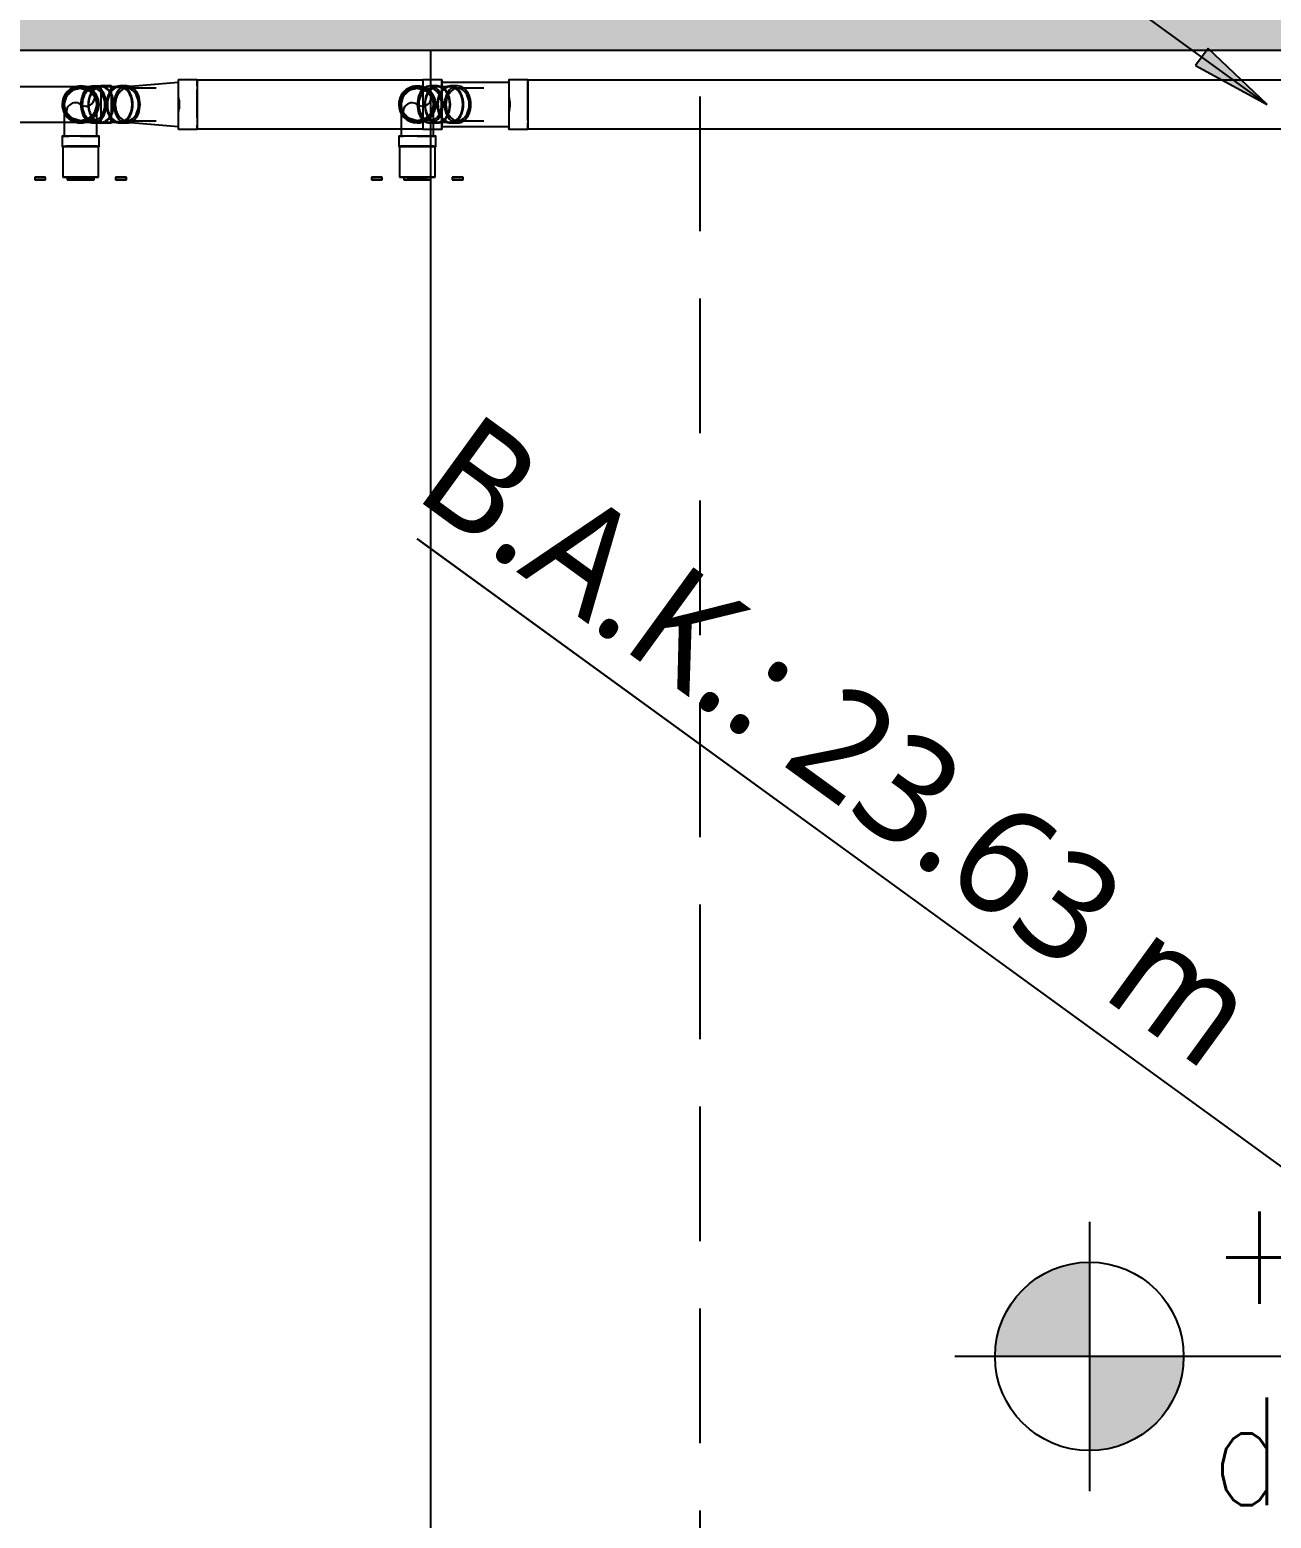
# Model space of a CAD drawing. Header units: millimetres. Extents: x 400392 to 401374, y 4543900 to 4544115.
# Drawn here: x 400811.934 to 400814.239, y 4544031.795 to 4544034.559 of the extents above; entities that cross this region are included whole.
import ezdxf

# ---------------------------------------------------------------- set-up
doc = ezdxf.new("R2010")
doc.units = ezdxf.units.MM
doc.linetypes.add('CONTINU', pattern=[0])
doc.linetypes.add('HIDDEN', pattern=[0.375, 0.25, -0.125])
doc.layers.add('A-DETL-GENF', color=92, linetype='Continuous', lineweight=9)
for name, color, linetype in [('kiriş prota', 6, 'Continuous'), ('kolon tarama prota', 252, 'Continuous'), ('perde prota', 1, 'Continuous'), ('st-s_level (kot)', 6, 'Continuous'), ('st-s_levelmark (kot işareti)', 4, 'Continuous')]:
    doc.layers.add(name, color=color, linetype=linetype)
doc.styles.add('OLCU', font='romanstw.shx')
doc.styles.add('Segoe UI Light_1', font='', dxfattribs={"height": 200})
doc.styles.get('Segoe UI Light_1').set_extended_font_data('Segoe UI Light')

# ---------------------------------------------------------------- blocks, each defined once
blk = doc.blocks.new('+24.06 mekanik')
at = {"layer": 'kolon tarama prota'}
blk.add_hatch(color=253, dxfattribs=at).paths.add_polyline_path([(103824.9, 206087.7), (103674.9, 206107.4), (103674.9, 206067.9)], flags=0)
at = {"layer": 'kolon tarama prota', "color": 253}
for p, q in [((103833, 206149.2), (102688, 205317.3)), ((103824.9, 206087.7), (103674.9, 206107.4)), ((103674.9, 206107.4), (103674.9, 206067.9)), ((103824.9, 206087.7), (101830.1, 206087.7)), ((102740.9, 205244.5), (103885.9, 206076.4)), ((103674.9, 206067.9), (103824.9, 206087.7)), ((102687.5, 205317.9), (102659.2, 205297.4)), ((102662.1, 205293.5), (102561.2, 205220.2)), ((102678.5, 205271.1), (102694.1, 205249.8)), ((102588.7, 205232), (102577.9, 205224.1)), ((102630.7, 205257.3), (102591.1, 205228.6)), ((102713, 205223.3), (102741.4, 205243.9)), ((102558.3, 205224.1), (102530, 205203.5)), ((102558.6, 205210.1), (102547.5, 205202)), ((102578.7, 205223), (102559.3, 205209)), ((102609.3, 205153.9), (102710.2, 205227.2)), ((102626.6, 205179.8), (102666.1, 205208.5)), ((102530.5, 205202.9), (102191.5, 204956.5)), ((102618.3, 205168.6), (102629, 205176.4)), ((102583.8, 205129.4), (102612.2, 205150)), ((102587.9, 205146.5), (102598.9, 205154.5)), ((102598.1, 205155.6), (102617.5, 205169.7)), ((102244.4, 204883.7), (102583.4, 205130)), ((102621.9, 205117.5), (102610.7, 205132.9)), ((102654.4, 205070.4), (102620.8, 205116.7)), ((102680.3, 205089.2), (102696.5, 205101)), ((102696.5, 205101), (102680.3, 205089.2)), ((102683.2, 205085.2), (102699.4, 205096.9)), ((102699.4, 205096.9), (102683.2, 205085.2)), ((102699.4, 205096.9), (102696.5, 205101)), ((102555.1, 205092.5), (102566.3, 205077.1)), ((102567.4, 205077.9), (102601, 205031.6)), ((102607.5, 205036.3), (102647.9, 205065.7)), ((102647.9, 205065.7), (102607.5, 205036.3)), ((102650.9, 205061.7), (102647.9, 205065.7)), ((102680.3, 205089.2), (102683.2, 205085.2)), ((102610.4, 205032.3), (102650.9, 205061.7)), ((102650.9, 205061.7), (102610.4, 205032.3)), ((102558.9, 205001.1), (102575.1, 205012.8)), ((102575.1, 205012.8), (102558.9, 205001.1)), ((102578.1, 205008.8), (102575.1, 205012.8)), ((102607.5, 205036.3), (102610.4, 205032.3)), ((102558.9, 205001.1), (102561.9, 204997)), ((102561.9, 204997), (102578.1, 205008.8)), ((102578.1, 205008.8), (102561.9, 204997)), ((102191, 204957.2), (102162.7, 204936.6)), ((102165.5, 204932.7), (102071, 204850.7)), ((102182, 204910.4), (102197.5, 204889)), ((102138.6, 204899.8), (102094.6, 204867.8)), ((102216.5, 204862.5), (102244.8, 204883.1)), ((102068.5, 204854), (102053.1, 204842.8)), ((102082.1, 204862.3), (102053.9, 204841.7)), ((102092.2, 204871.2), (102081.4, 204863.4)), ((102106.4, 204801.9), (102213.7, 204866.4)), ((102130.1, 204819), (102174, 204851)), ((102053.9, 204841.8), (101640.9, 204541.7)), ((102053.1, 204842.8), (102042, 204834.7)), ((102092.7, 204788.3), (102120.9, 204808.9)), ((102093.5, 204787.3), (102108.9, 204798.5)), ((102121.7, 204807.8), (102132.5, 204815.7)), ((101679.7, 204488.3), (102092.7, 204788.4)), ((102082.3, 204779.2), (102093.4, 204787.3)), ((102116.2, 204750.1), (102105, 204765.5)), ((102148.8, 204703), (102115.2, 204749.3)), ((102049.5, 204725.2), (102060.7, 204709.8)), ((102061.8, 204710.5), (102095.4, 204664.3)), ((102174.7, 204721.9), (102190.8, 204733.6)), ((102190.8, 204733.6), (102174.7, 204721.9)), ((102174.7, 204721.9), (102177.6, 204717.8)), ((102177.6, 204717.8), (102193.8, 204729.6)), ((102193.8, 204729.6), (102177.6, 204717.8)), ((102193.8, 204729.6), (102190.8, 204733.6)), ((102101.9, 204669), (102142.3, 204698.3)), ((102142.3, 204698.3), (102101.9, 204669)), ((102104.8, 204664.9), (102145.2, 204694.3)), ((102145.2, 204694.3), (102104.8, 204664.9)), ((102145.2, 204694.3), (102142.3, 204698.3)), ((102101.9, 204669), (102104.8, 204664.9)), ((102053.3, 204633.7), (102069.5, 204645.4)), ((102069.5, 204645.4), (102053.3, 204633.7)), ((102053.3, 204633.7), (102056.2, 204629.6)), ((102056.2, 204629.6), (102072.4, 204641.4)), ((102072.4, 204641.4), (102056.2, 204629.6)), ((102072.4, 204641.4), (102069.5, 204645.4)), ((103022.6, 204507.7), (104587.2, 204507.7)), ((105155.2, 204507.7), (103022.6, 204507.7))]:
    blk.add_line(p, q, dxfattribs=at)
at = {"layer": 'kolon tarama prota', "color": 253, "flags": 128}
for points in [[(102524, 205142.5), (102518.3, 205158.2), (102521.8, 205174.6), (102530.6, 205184.6)], [(102530.6, 205184.6), (102534.4, 205187.4), (102545.4, 205195.4), (102550, 205198.7)], [(102530.6, 205184.6), (102546.4, 205190.3), (102562.7, 205186.8), (102572.8, 205178)], [(102572.8, 205178), (102578.5, 205162.2), (102574.9, 205145.9), (102566.1, 205135.8)], [(102607.3, 205130.4), (102593.7, 205149.1), (102582.4, 205164.8), (102575, 205174.9), (102572.8, 205178)], [(102585.4, 205149.9), (102572.5, 205140.5), (102566.4, 205136.1), (102566.1, 205135.8)], [(102524, 205142.5), (102526.7, 205138.7), (102534.6, 205127.9), (102546.3, 205111.8), (102558.5, 205095)], [(102566.1, 205135.8), (102550.4, 205130.1), (102534, 205133.7), (102524, 205142.5)], [(102018.3, 204775.1), (102012.6, 204790.8), (102016.2, 204807.2), (102025, 204817.3)], [(102025, 204817.3), (102028.8, 204820), (102039.8, 204828), (102044.4, 204831.4)], [(102025, 204817.3), (102040.7, 204822.9), (102057.1, 204819.4), (102067.1, 204810.6)], [(102067.1, 204810.6), (102072.8, 204794.9), (102069.3, 204778.5), (102060.5, 204768.5)], [(102101.7, 204763.1), (102088.1, 204781.7), (102076.7, 204797.4), (102069.4, 204807.5), (102067.1, 204810.6)], [(102018.3, 204775.1), (102021.1, 204771.3), (102028.9, 204760.5), (102040.6, 204744.4), (102052.9, 204727.6)], [(102060.5, 204768.5), (102044.7, 204762.8), (102028.4, 204766.3), (102018.3, 204775.1)], [(102079.9, 204782.6), (102066.9, 204773.2), (102060.8, 204768.7), (102060.5, 204768.5)]]:
    blk.add_lwpolyline(points, dxfattribs=at)
at = {"layer": 'kolon tarama prota', "color": 253}
for centre, radius, start, end in [((102548.4, 205160.2), 34.3, 36.0072, 216.0072), ((102548.4, 205160.2), 34.3, 36.0072, 216.0072), ((102548.4, 205160.2), 34.3, 126, 306), ((102548.4, 205160.2), 34.3, 126, 306), ((102548.4, 205160.2), 33, 0, 180), ((102548.4, 205160.2), 30.2, 36.0072, 216.0072), ((102548.4, 205160.2), 30.2, 126, 306), ((102548.4, 205160.2), 34.3, 216.0072, 36.0072), ((102548.4, 205160.2), 34.3, 216.0072, 36.0072), ((102548.4, 205160.2), 30.2, 216.0072, 36.0072), ((102548.4, 205160.2), 34.3, 306, 126), ((102548.4, 205160.2), 34.3, 306, 126), ((102548.4, 205160.2), 30.2, 306, 126), ((102548.4, 205176.7), 16.5, 270, 90), ((102548.4, 205160.2), 33, 180, 0), ((102548.4, 205143.7), 16.5, 90, 270), ((102042.7, 204792.9), 34.3, 36.0112, 216.0112), ((102042.7, 204792.9), 34.3, 36.0112, 216.0112), ((102042.7, 204792.9), 34.3, 126, 306), ((102042.7, 204792.9), 34.3, 126, 306), ((102042.7, 204792.9), 33, 0, 180), ((102042.7, 204792.9), 30.2, 36.0112, 216.0112), ((102042.7, 204792.9), 30.2, 126, 306), ((102042.7, 204792.9), 34.3, 306, 126), ((102042.7, 204792.9), 34.3, 306, 126), ((102042.7, 204792.9), 30.2, 306, 126), ((102042.7, 204809.4), 16.5, 270, 90), ((102042.7, 204792.9), 33, 180, 0), ((102042.7, 204792.9), 34.3, 216.0112, 36.0112), ((102042.7, 204792.9), 34.3, 216.0112, 36.0112), ((102042.7, 204792.9), 30.2, 216.0112, 36.0112), ((102042.7, 204776.4), 16.5, 90, 270)]:
    blk.add_arc(centre, radius, start, end, dxfattribs=at)
for centre, major_axis, ratio, start_param, end_param in [((102714.4, 205280.9), (-26.9, 37), 0.009982, 4.712389, 7.853982), ((102714.4, 205280.9), (-26.5, 36.4), 0.009982, 0, 1.570796), ((102714.4, 205280.9), (-26.5, 36.4), 0.009982, 4.712389, 6.283185), ((102686.1, 205260.3), (-26.9, 37), 0.009982, 4.712389, 7.853982), ((102686.1, 205260.3), (-24.1, 33.1), 0.009982, 4.712389, 7.853982), ((102670.6, 205249.1), (-17.7, 24.4), 0.71413, 4.712389, 5.165678), ((102686.1, 205260.3), (-26.9, 37), 0.009982, 1.570796, 4.712389), ((102686.1, 205260.3), (-24.1, 33.1), 0.009982, 1.570796, 4.712389), ((102670.6, 205249.1), (-17.7, 24.4), 0.71413, 4.2591, 4.712389), ((102714.4, 205280.9), (-26.9, 37), 0.009982, 1.570796, 4.712389), ((102714.4, 205280.9), (-26.5, 36.4), 0.009982, 1.570796, 3.141593), ((102714.4, 205280.9), (-26.5, 36.4), 0.009982, 3.141593, 4.712389), ((102608.9, 205204.2), (-20.2, 27.8), 0.71413, 4.712389, 7.853982), ((102608.9, 205204.2), (-17.7, 24.4), 0.71413, 4.712389, 7.853982), ((102567.7, 205174.3), (-20.2, 27.8), 0.697538, 4.712389, 7.853982), ((102567.7, 205174.3), (-17.7, 24.4), 0.697538, 4.712389, 7.853982), ((102578.7, 205182.3), (-20.2, 27.8), 0.697538, 4.712389, 7.853982), ((102578.7, 205182.3), (-19.4, 26.7), 0.697538, 0, 1.570796), ((102585.2, 205187), (-26.9, 37), 0.009982, 4.712389, 7.853982), ((102578.7, 205182.3), (-19.4, 26.7), 0.697538, 4.712389, 6.283185), ((102585.2, 205187), (-24.1, 33.1), 0.009982, 4.712389, 7.853982), ((102598.1, 205196.4), (-20.2, 27.8), 0.71413, 4.712389, 7.853982), ((102598.1, 205196.4), (-19.4, 26.7), 0.697538, 0, 1.570796), ((102598.1, 205196.4), (-20.2, 27.8), 0.71413, 1.570796, 4.712389), ((102598.1, 205196.4), (-19.4, 26.7), 0.697538, 4.712389, 6.283185), ((102608.9, 205204.2), (-20.2, 27.8), 0.71413, 1.570796, 4.712389), ((102608.9, 205204.2), (-17.7, 24.4), 0.71413, 1.570796, 4.712389), ((102598.1, 205196.4), (-19.4, 26.7), 0.697538, 3.141593, 4.712389), ((102556.9, 205166.5), (-26.9, 37), 0.009982, 4.712389, 7.853982), ((102556.9, 205166.5), (-26.5, 36.4), 0.009982, 0, 1.570796), ((102556.9, 205166.5), (-26.5, 36.4), 0.009982, 4.712389, 6.283185), ((102567.7, 205174.3), (-20.2, 27.8), 0.697538, 1.570796, 4.712389), ((102567.7, 205174.3), (-17.7, 24.4), 0.697538, 1.570796, 4.712389), ((102578.7, 205182.3), (-20.2, 27.8), 0.697538, 1.570796, 4.712389), ((102598.1, 205196.4), (-19.4, 26.7), 0.697538, 1.570796, 3.141593), ((102585.2, 205187), (-26.9, 37), 0.009982, 1.570796, 4.712389), ((102585.2, 205187), (-24.1, 33.1), 0.009982, 1.570796, 4.712389), ((102578.7, 205182.3), (-19.4, 26.7), 0.697538, 3.141593, 4.712389), ((102556.9, 205166.5), (-26.9, 37), 0.009982, 1.570796, 4.712389), ((102556.9, 205166.5), (-26.5, 36.4), 0.009982, 1.570796, 3.141593), ((102556.9, 205166.5), (-26.5, 36.4), 0.009982, 3.141593, 4.712389), ((102578.7, 205182.3), (-19.4, 26.7), 0.697538, 1.570796, 3.141593), ((102582.9, 205112.7), (-27.8, -20.2), 0.01, 1.570796, 4.712389), ((102582.9, 205112.7), (-24.4, -17.7), 0.01, 1.570796, 4.712389), ((102582.9, 205112.7), (27.8, 20.2), 0.01, 1.570796, 4.712389), ((102582.9, 205112.7), (24.4, 17.7), 0.01, 1.570796, 4.712389), ((102594.1, 205097.3), (27.8, 20.2), 0.01, 1.570796, 4.712389), ((102594.1, 205097.3), (26.7, 19.4), 0.01, 1.570796, 3.141593), ((102594.1, 205097.3), (26.7, 19.4), 0.01, 3.141593, 4.712389), ((102594.1, 205097.3), (-27.8, -20.2), 0.01, 1.570796, 4.712389), ((102594.1, 205097.3), (26.7, 19.4), 0.01, 0, 1.570796), ((102594.1, 205097.3), (26.7, 19.4), 0.01, 4.712389, 6.283185), ((102627.7, 205051), (26.7, 19.4), 0.01, 0, 1.570796), ((102627.7, 205051), (26.7, 19.4), 0.01, 4.712389, 6.283185), ((102627.7, 205051), (26.7, 19.4), 0.01, 1.570796, 3.141593), ((102627.7, 205051), (26.7, 19.4), 0.01, 3.141593, 4.712389), ((102217.9, 204920.1), (-26.9, 37), 0.009982, 4.712389, 7.853982), ((102217.9, 204920.1), (-26.5, 36.4), 0.009982, 0, 1.570796), ((102217.9, 204920.1), (-26.5, 36.4), 0.009982, 4.712389, 6.283185), ((102189.6, 204899.6), (-26.9, 37), 0.009982, 4.712389, 7.853982), ((102174.1, 204888.3), (-17.7, 24.4), 0.71413, 4.712389, 5.165678), ((102174.1, 204888.3), (-17.7, 24.4), 0.71413, 4.2591, 4.712389), ((102217.9, 204920.1), (-26.9, 37), 0.009982, 1.570796, 4.712389), ((102217.9, 204920.1), (-26.5, 36.4), 0.009982, 1.570796, 3.141593), ((102217.9, 204920.1), (-26.5, 36.4), 0.009982, 3.141593, 4.712389), ((102112.3, 204843.4), (-20.2, 27.8), 0.71413, 4.712389, 7.853982), ((102112.3, 204843.4), (-17.7, 24.4), 0.71413, 4.712389, 7.853982), ((102189.6, 204899.6), (-26.9, 37), 0.009982, 1.570796, 4.712389), ((102073.3, 204815), (-20.2, 27.8), 0.693817, 4.712389, 7.853982), ((102073.3, 204815), (-19.4, 26.7), 0.693817, 4.712389, 6.283185), ((102088.7, 204826.3), (-20.2, 27.8), 0.009982, 4.712389, 7.853982), ((102101.5, 204835.6), (-20.2, 27.8), 0.71413, 4.712389, 7.853982), ((102101.5, 204835.6), (-19.4, 26.7), 0.693817, 0, 1.570796), ((102101.5, 204835.6), (-20.2, 27.8), 0.71413, 1.570796, 4.712389), ((102101.5, 204835.6), (-19.4, 26.7), 0.693817, 4.712389, 6.283185), ((102112.3, 204843.4), (-20.2, 27.8), 0.71413, 1.570796, 4.712389), ((102112.3, 204843.4), (-17.7, 24.4), 0.71413, 1.570796, 4.712389), ((102101.5, 204835.6), (-19.4, 26.7), 0.693817, 3.141593, 4.712389), ((102062.2, 204807), (-20.2, 27.8), 0.693817, 4.712389, 7.853982), ((102062.2, 204807), (-17.7, 24.4), 0.693817, 4.712389, 7.853982), ((102062.2, 204807), (-20.2, 27.8), 0.693817, 1.570796, 4.712389), ((102073.3, 204815), (-19.4, 26.7), 0.693817, 0, 1.570796), ((102062.2, 204807), (-17.7, 24.4), 0.693817, 1.570796, 4.712389), ((102073.3, 204815.1), (-20.2, 27.8), 0.009982, 4.712389, 7.853982), ((102073.3, 204815.1), (-19.4, 26.7), 0.009982, 0, 1.570796), ((102073.3, 204815.1), (-19.4, 26.7), 0.009982, 4.712389, 6.283185), ((102073.3, 204815), (-20.2, 27.8), 0.693817, 1.570796, 4.712389), ((102101.5, 204835.6), (-19.4, 26.7), 0.693817, 1.570796, 3.141593), ((102088.7, 204826.3), (-20.2, 27.8), 0.009982, 1.570796, 4.712389), ((102073.3, 204815), (-19.4, 26.7), 0.693817, 3.141593, 4.712389), ((102073.3, 204815), (-19.4, 26.7), 0.693817, 1.570796, 3.141593), ((102073.3, 204815.1), (-20.2, 27.8), 0.009982, 1.570796, 4.712389), ((102073.3, 204815.1), (-19.4, 26.7), 0.009982, 1.570796, 3.141593), ((102073.3, 204815.1), (-19.4, 26.7), 0.009982, 3.141593, 4.712389), ((102077.3, 204745.3), (-27.8, -20.2), 0.01, 1.570796, 4.712389), ((102077.3, 204745.3), (-24.4, -17.7), 0.01, 1.570796, 4.712389), ((102077.3, 204745.3), (27.8, 20.2), 0.01, 1.570796, 4.712389), ((102077.3, 204745.3), (24.4, 17.7), 0.01, 1.570796, 4.712389), ((102088.5, 204729.9), (-27.8, -20.2), 0.01, 1.570796, 4.712389), ((102088.5, 204729.9), (26.7, 19.4), 0.01, 0, 1.570796), ((102088.5, 204729.9), (26.7, 19.4), 0.01, 4.712389, 6.283185), ((102088.5, 204729.9), (27.8, 20.2), 0.01, 1.570796, 4.712389), ((102088.5, 204729.9), (26.7, 19.4), 0.01, 1.570796, 3.141593), ((102088.5, 204729.9), (26.7, 19.4), 0.01, 3.141593, 4.712389), ((102122.1, 204683.6), (26.7, 19.4), 0.01, 1.570796, 3.141593), ((102122.1, 204683.6), (26.7, 19.4), 0.01, 3.141593, 4.712389), ((102122.1, 204683.6), (26.7, 19.4), 0.01, 0, 1.570796), ((102122.1, 204683.6), (26.7, 19.4), 0.01, 4.712389, 6.283185)]:
    blk.add_ellipse(centre, major_axis=major_axis, ratio=ratio, start_param=start_param, end_param=end_param, dxfattribs=at)
at = {"layer": 'kolon tarama prota', "color": 253, "style": 'Segoe UI Light_1'}
blk.add_text('B.A.K.: 23.63 m', height=200, dxfattribs=at).set_placement((102967.3, 204566.4))
blk = doc.blocks.new('PLAN_KOT')
at = {"layer": 'st-s_levelmark (kot işareti)'}
h = blk.add_hatch(color=256, dxfattribs=at)
h.paths.add_polyline_path([(0, 17.5, 0.414214), (-17.5, 0), (0, 0)])
h.paths.add_polyline_path([(17.5, 0), (0, 0), (0, -17.5, 0.414214)])
for p, q in [((0, 25), (0, -25)), ((105, 0), (-25, 0))]:
    blk.add_line(p, q, dxfattribs=at)
blk.add_circle((0, 0), 17.5, dxfattribs=at)
at = {"layer": 'st-s_level (kot)', "color": 6, "style": 'OLCU', "width": 0.8}
for tag, p in [('KOT', (22.67, 9.78)), ('DÖŞEME_KALINLIĞI', (22.67, -27.63))]:
    blk.add_attdef(tag, p, '', height=20, dxfattribs=at)

msp = doc.modelspace()

# ---------------------------------------------------------------- hatches: boundary and pattern name
at = {"layer": 'kolon tarama prota'}
h = msp.add_hatch(color=256, dxfattribs=at)
h.dxf.hatch_style = 1
h.paths.add_polyline_path([(400817.0787, 4544036.02), (400789.9937, 4544036.02), (400789.9937, 4544036.42), (400788.9937, 4544036.42), (400788.9937, 4544036.02), (400781.7937, 4544036.02), (400781.7937, 4544036.42), (400780.7937, 4544036.42), (400780.7937, 4544036.02), (400767.3823, 4544036.02), (400769.4469, 4544034.52), (400815.8787, 4544034.52), (400815.8787, 4544009.62), (400804.0302, 4544009.62), (400804.0302, 4544007.82), (400805.0302, 4544007.82), (400805.0302, 4544008.12), (400817.0787, 4544008.12), (400817.0787, 4544011.1641), (400817.4787, 4544011.1641), (400817.4787, 4544012.1641), (400817.0807, 4544012.1641), (400817.0807, 4544018.0141), (400817.4787, 4544018.0141), (400817.4787, 4544019.0141), (400817.0787, 4544019.0141)])

# ---------------------------------------------------------------- linework, layer by layer
at = {"layer": 'kiriş prota'}
msp.add_lwpolyline([(400815.8787, 4544030.31), (400812.6787, 4544030.31), (400812.6787, 4544034.52)], dxfattribs=at)
at = {"layer": 'kiriş prota', "linetype": 'HIDDEN'}
msp.add_lwpolyline([(400815.8787, 4544030.81), (400813.1787, 4544030.81), (400813.1787, 4544034.52)], dxfattribs=at)
at = {"layer": 'perde prota'}
msp.add_lwpolyline([(400817.0787, 4544036.02), (400817.0787, 4544019.0141), (400817.4787, 4544019.0141), (400817.4787, 4544018.0141), (400817.0807, 4544018.0141), (400817.0807, 4544012.1641), (400817.4787, 4544012.1641), (400817.4787, 4544011.1641), (400817.0787, 4544011.1641), (400817.0787, 4544008.12), (400805.0302, 4544008.12), (400805.0302, 4544007.82), (400804.0302, 4544007.82), (400804.0302, 4544009.62), (400815.8787, 4544009.62), (400815.8787, 4544034.52), (400769.4469, 4544034.52), (400767.3823, 4544036.02), (400780.7937, 4544036.02)], dxfattribs=at)

# ---------------------------------------------------------------- block references
at = {"layer": 'A-DETL-GENF', "xscale": 0.001, "yscale": 0.001, "zscale": 0.001, "rotation": 323.9999999999982}
msp.add_blockref('+24.06 mekanik', (400609.1002, 4543928.7183), dxfattribs=at)
at = {"layer": 'st-s_level (kot)', "linetype": 'CONTINU', "ltscale": 0.1, "xscale": 0.01, "yscale": 0.01, "zscale": 0.01}
msp.add_blockref('PLAN_KOT', (400813.9013, 4544032.0958), dxfattribs=at).add_auto_attribs({'KOT': '+23.56', 'DÖŞEME_KALINLIĞI': 'd=50'})

doc.saveas('drawing.dxf')
